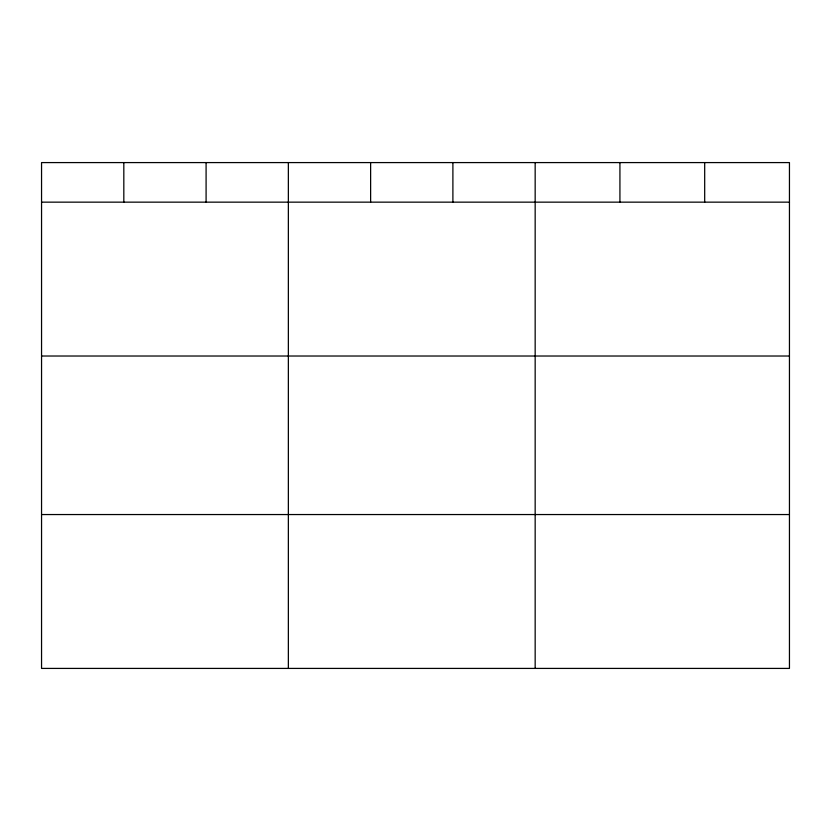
<?xml version="1.0" encoding="UTF-8"?>
<svg xmlns="http://www.w3.org/2000/svg" width="831" height="831" viewBox="0 0 831 831"><rect width="100%" height="100%" fill="white"/><g stroke="black" fill="none" stroke-linecap="round" stroke-linejoin="round"><path stroke-width="1.25" d="M789.45 202.151L789.45 668.415L41.55 668.415L41.55 162.585L789.45 162.585L789.45 202.151L41.55 202.151M41.55 356.021L789.45 356.021M41.55 514.545L789.45 514.545M704.688 162.585L704.688 202.151M619.926 162.585L619.926 202.151M535.164 162.585L535.164 668.415M452.895 162.585L452.895 202.151M370.626 162.585L370.626 202.151M288.357 162.585L288.357 668.415M206.088 162.585L206.088 202.151M123.819 162.585L123.819 202.151"/></g></svg>
